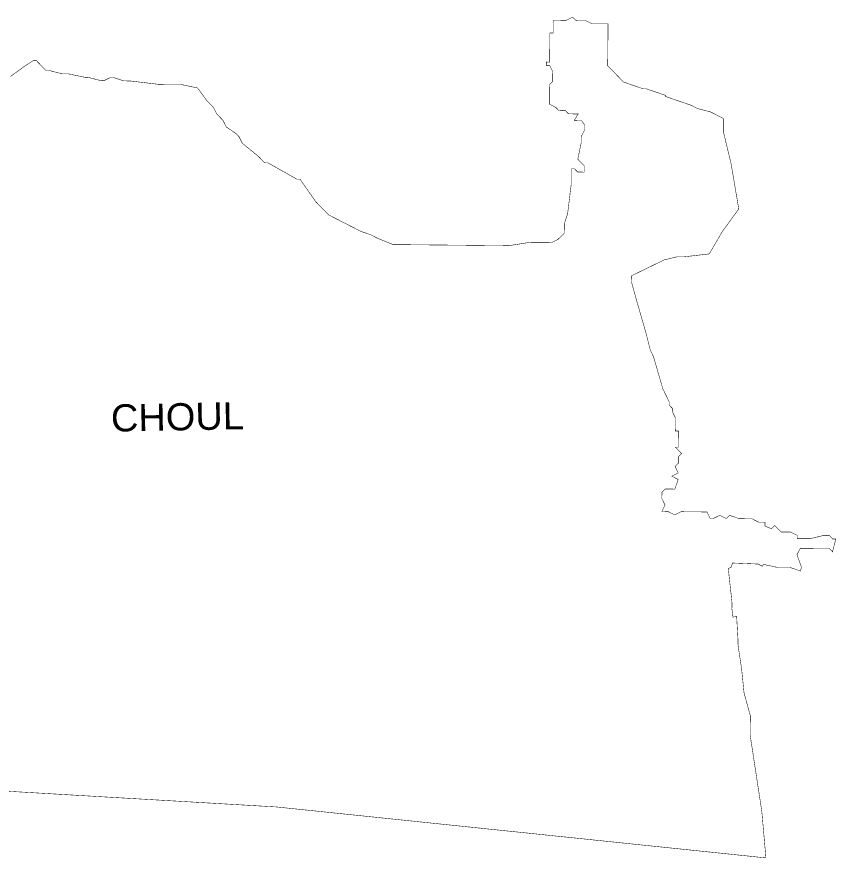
# Model space of a CAD drawing. Header units: metres. Extents: x 278624 to 285176, y 2052040 to 2057201.
# Drawn here: x 281900 to 285176, y 2052320 to 2055686 of the extents above; entities that cross this region are included whole.
import ezdxf

# ---------------------------------------------------------------- set-up
doc = ezdxf.new("R2010")
doc.units = ezdxf.units.M
doc.header["$MEASUREMENT"] = 0
doc.layers.add('VILLAGE NAME', color=250, linetype='Continuous')
doc.styles.get("Standard").update_dxf_attribs({"font": 'simplex.shx'})

msp = doc.modelspace()

# ---------------------------------------------------------------- linework, layer by layer
at = {"color": 6, "const_width": 2, "flags": 128}
msp.add_lwpolyline([(281874.3, 2055446.6), (281900.3, 2055465.7), (281930.4, 2055487.6), (281965.2, 2055510.3), (281978.1, 2055510.2), (282016.5, 2055471.1), (282029.4, 2055471), (282080.9, 2055457.6), (282106.7, 2055457.4), (282171.1, 2055443.9), (282184, 2055443.8), (282235.5, 2055430.4), (282248.4, 2055430.3), (282274.3, 2055443), (282287.2, 2055442.8), (282325.8, 2055429.6), (282356.1, 2055428.8), (282467.6, 2055415.4), (282558, 2055414.6), (282622.4, 2055401.1), (282660.7, 2055349.1), (282686.2, 2055323.1), (282698.9, 2055297.2), (282724.5, 2055271.1), (282737.1, 2055245.2), (282775.6, 2055219), (282788.4, 2055206), (282801.1, 2055180.1), (282865.2, 2055127.9), (282890.7, 2055101.9), (282903.6, 2055101.7), (283019.2, 2055036.2), (283032.1, 2055036), (283095.8, 2054945.1), (283147, 2054893), (283266, 2054832.2), (283275.4, 2054827.3), (283314, 2054814.1), (283339.7, 2054800.9), (283404, 2054774.5), (283868.5, 2054770.3), (283946.1, 2054782.6), (284036.4, 2054781.8), (284062.4, 2054794.4), (284088.4, 2054820), (284088.8, 2054858.7), (284102, 2054897.3), (284116, 2055013.4), (284116.5, 2055077.8), (284129.5, 2055077.7), (284142.2, 2055064.7), (284168.1, 2055064.5), (284168.3, 2055090.3), (284142.7, 2055116.3), (284156.2, 2055180.7), (284156.4, 2055206.6), (284169.6, 2055232.3), (284169.8, 2055253.7), (284157, 2055271.1), (284128.4, 2055271.3), (284144.3, 2055297), (284105.6, 2055297.4), (284092.9, 2055310.4), (284067, 2055310.6), (284054.2, 2055323.6), (284028.6, 2055336.8), (284029.3, 2055414.2), (284042.3, 2055427), (284042.6, 2055465.7), (284030, 2055491.6), (284017, 2055491.7), (284017.2, 2055504.6), (284030.1, 2055504.5), (284031.1, 2055620.7), (284044, 2055620.6), (284044.5, 2055672.2), (284096.1, 2055671.7), (284122, 2055684.4), (284134.8, 2055671.3), (284173.5, 2055671), (284199.2, 2055657.9), (284263.7, 2055657.3), (284262.2, 2055489.5), (284326.2, 2055424.4), (284403.4, 2055397.9), (284416.3, 2055397.8), (284493.5, 2055371.3), (284492.1, 2055367.4), (284596.4, 2055331.6), (284622.1, 2055318.5), (284673.6, 2055305.1), (284724.9, 2055278.8), (284724.5, 2055227.2), (284755.6, 2055097.9), (284786.2, 2054916.9), (284720.8, 2054827.2), (284668.4, 2054737.3), (284565.1, 2054725.3), (284539.2, 2054725.6), (284487.5, 2054713.1), (284357.9, 2054649.8), (284357.6, 2054624), (284378.5, 2054548.3), (284415.7, 2054419.6), (284432.6, 2054352.3), (284445.3, 2054326.3), (284478.4, 2054212.1), (284482.9, 2054196.9), (284508.2, 2054145.1), (284508.1, 2054132.2), (284520.9, 2054119.2), (284520.8, 2054106.3), (284533.4, 2054080.3), (284532.9, 2054028.7), (284545.9, 2054028.6), (284545.3, 2053964.1), (284532.4, 2053964.2), (284557.9, 2053938.2), (284544.9, 2053925.4), (284544.7, 2053899.6), (284531.7, 2053886.7), (284544.3, 2053860.8), (284518.4, 2053848.2), (284544.1, 2053835), (284530.8, 2053796.4), (284492.1, 2053796.8), (284479.1, 2053784), (284478.9, 2053758.2), (284491.5, 2053732.3), (284478.4, 2053706.6), (284504.2, 2053706.3), (284529.9, 2053693.2), (284555.8, 2053705.9), (284659.1, 2053704.9), (284671.7, 2053679), (284684.7, 2053678.9), (284710.6, 2053691.6), (284736.3, 2053678.4), (284749.3, 2053691.2), (284787.9, 2053678), (284839.5, 2053677.5), (284865.2, 2053664.3), (284891, 2053664.1), (284890.9, 2053648.3), (284916.6, 2053638.1), (284929.6, 2053650.9), (284955.2, 2053624.8), (284993.9, 2053624.5), (285019.6, 2053611.3), (285019.5, 2053598.4), (285071.1, 2053597.9), (285122.8, 2053610.4), (285148.7, 2053610.2), (285161.4, 2053597.1), (285174.4, 2053597), (285168.3, 2053573.8), (285161, 2053545.5), (285148.2, 2053558.5), (285032.1, 2053559.6), (285018.9, 2053533.9), (285037.2, 2053483.3), (285032.3, 2053468.9), (284992.6, 2053482.5), (284941, 2053483), (284884.6, 2053495.4), (284880.8, 2053487.8), (284863.7, 2053496.6), (284761.3, 2053500.8), (284755.6, 2053483.6), (284744.4, 2053478.4), (284759.1, 2053342.7), (284758.8, 2053316.8), (284762.8, 2053284.6), (284777.8, 2053286.4), (284779.2, 2053261), (284783.2, 2053192.9), (284783.5, 2053187.6), (284783.4, 2053174.7), (284786.1, 2053153.8), (284797.6, 2053077.1), (284807.4, 2052980.9), (284832.4, 2052890.3), (284831.7, 2052812.9), (284878.5, 2052506.1), (284894.8, 2052321.1), (283723.4, 2052443.1), (282938.2, 2052524.9), (282248.1, 2052565.2), (281459.6, 2052611.4)], dxfattribs=at)

# ---------------------------------------------------------------- texts
at = {"layer": 'VILLAGE NAME', "insert": (282275, 2054134.7), "char_height": 108.748, "attachment_point": 1, "rotation": 1.1028}
msp.add_mtext_dynamic_manual_height_columns('{\\fArial|b0|i0|c0|p34;CHOUL}', width=726.929, gutter_width=543.7, heights=[0], dxfattribs=at)

doc.saveas('drawing.dxf')
